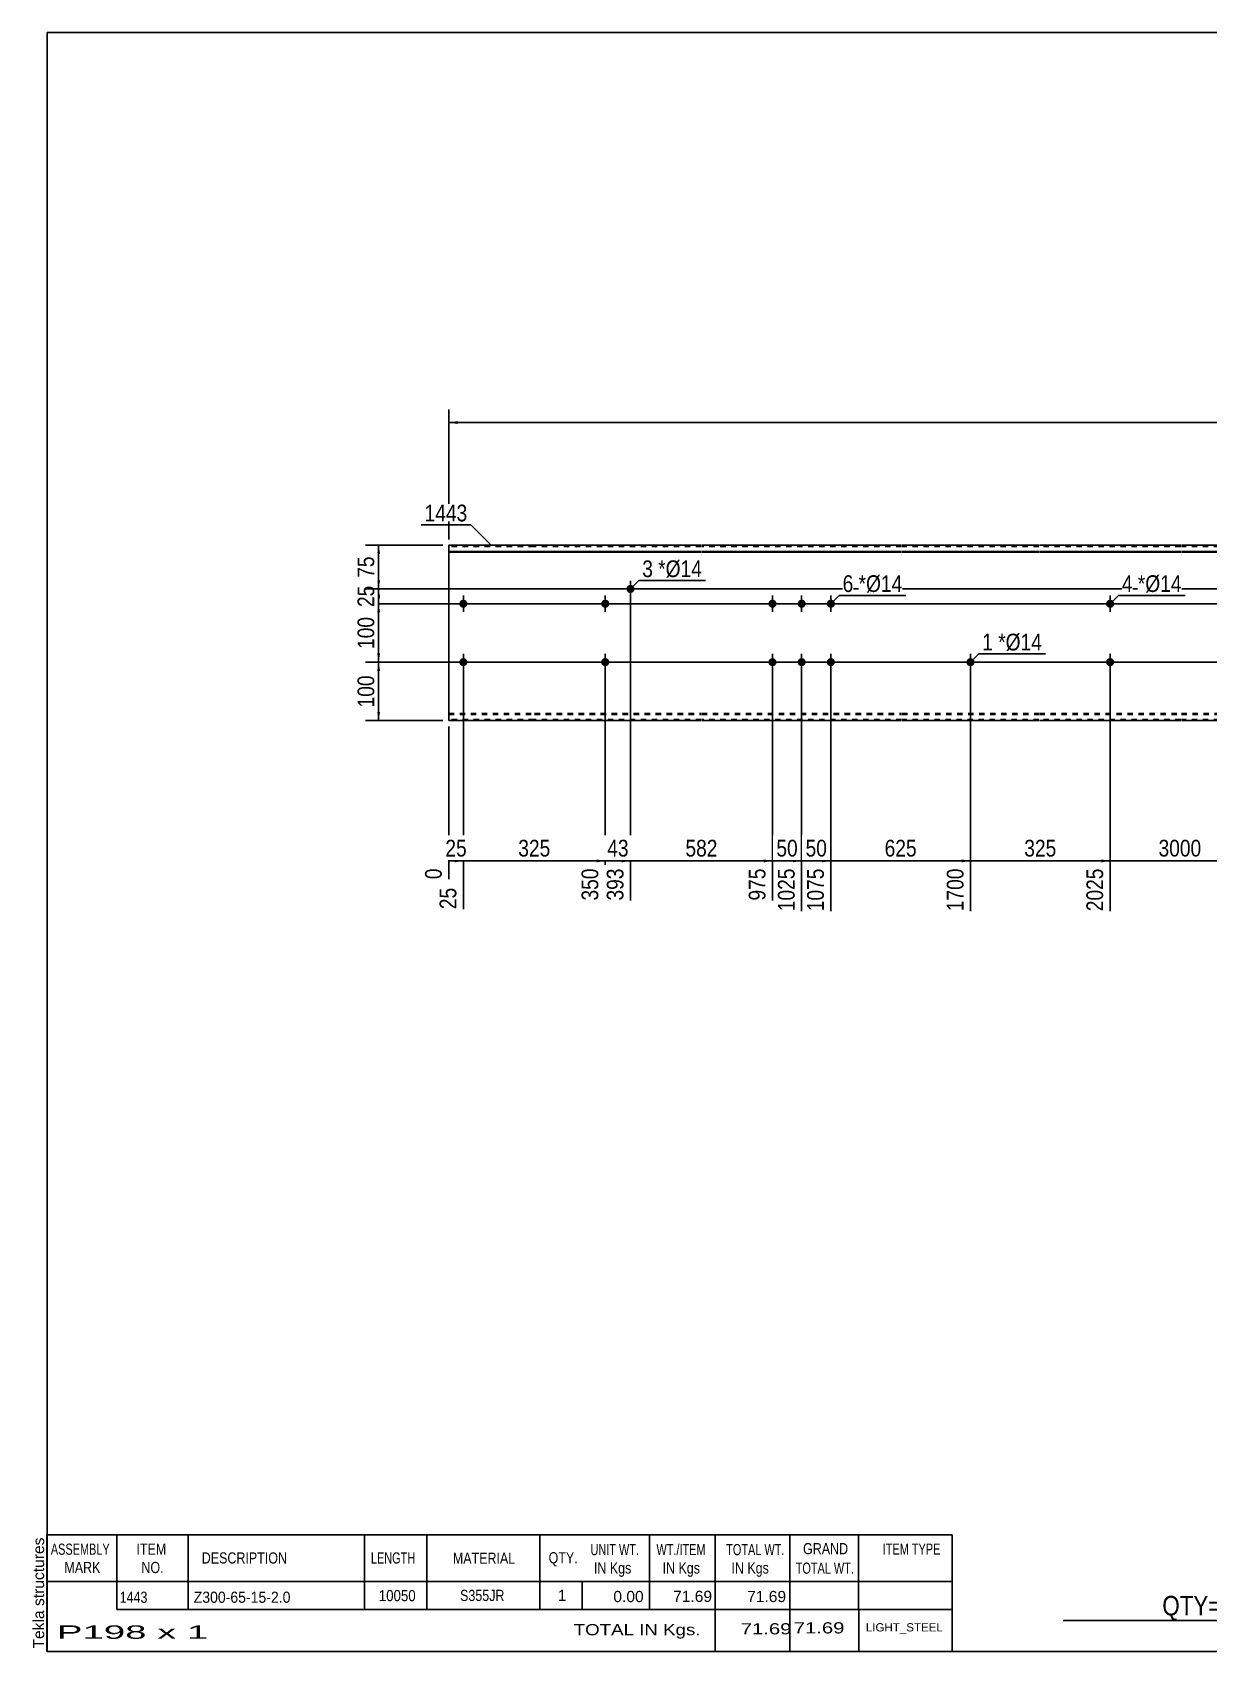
# Model space of a CAD drawing. Header units: millimetres. Extents: x -71 to 331, y -174 to 103.
# Drawn here: x -71.3 to 130.1, y -174.3 to 102.8 of the extents above; entities that cross this region are included whole.
import ezdxf

# ---------------------------------------------------------------- set-up
doc = ezdxf.new("R2010")
doc.units = ezdxf.units.MM
doc.linetypes.add('DXK_LINE_DOT1', pattern=[1.8814, 0.9407, -0.9407])
doc.styles.add('Arial', font='ARIAL.TTF', dxfattribs={"height": 0.2})
doc.styles.add('Arial Narrow', font='ARIALN.TTF', dxfattribs={"height": 0.2})

# ---------------------------------------------------------------- blocks, each defined once
blk = doc.blocks.new('Unknown-629085084-1927')
at = {"color": 5, "linetype": 'Continuous'}
for p, q in [((331.25, 102.75), (-68.75, 102.75)), ((-68.75, 102.75), (-68.75, -174.25)), ((331.25, -174.25), (331.25, 102.75)), ((-68.75, -174.25), (331.25, -174.25))]:
    blk.add_line(p, q, dxfattribs=at)
at = {"color": 174, "linetype": 'Continuous', "style": 'Arial'}
blk.add_text('Tekla structures', height=1.9102, rotation=90, dxfattribs=at).set_placement((-69.25, -173.75))
blk = doc.blocks.new('Bolt-629085084-1223 - 1203')
at = {"linetype": 'Continuous'}
for points in [[(1.8, 5, -1), (3.2, 5, -1)], [(112.49, 5, -1), (113.89, 5, -1)]]:
    blk.add_hatch(color=3, dxfattribs=at).paths.add_polyline_path(points)
at = {"color": 3, "linetype": 'Continuous'}
for p, q in [((2.5, 3.6), (2.5, 6.4)), ((113.19, 3.6), (113.19, 6.4)), ((3.9, 5), (1.1, 5)), ((114.59, 5), (111.79, 5))]:
    blk.add_line(p, q, dxfattribs=at)
blk = doc.blocks.new('Part-629085084-1218 - 1203')
at = {"color": 2, "linetype": 'Continuous'}
for p, q in [((0, 15), (0, -15)), ((14.6, 15), (0, 15)), ((0, 13.94), (14.6, 13.94)), ((43.2, 15), (14.7, 15)), ((14.7, 13.94), (43.2, 13.94)), ((77.5, 15), (43.3, 15)), ((43.3, 13.94), (77.5, 13.94)), ((101, 15), (77.6, 15)), ((77.6, 13.94), (101, 13.94)), ((125.29, 15), (101.1, 15)), ((101.1, 13.94), (125.29, 13.94)), ((148.79, 15), (125.39, 15)), ((125.39, 13.94), (148.79, 13.94)), ((173.08, 15), (148.89, 15)), ((148.89, 13.94), (173.08, 13.94)), ((196.58, 15), (173.18, 15)), ((173.18, 13.94), (196.58, 13.94)), ((230.88, 15), (196.68, 15)), ((196.68, 13.94), (230.88, 13.94)), ((259.48, 15), (230.98, 15)), ((230.98, 13.94), (259.48, 13.94)), ((274.18, 15), (259.58, 15)), ((259.58, 13.94), (274.18, 13.94)), ((274.18, 13.94), (274.18, 15)), ((274.18, -15), (274.18, 13.94)), ((0, 13.8), (14.6, 13.8)), ((14.7, 13.8), (43.2, 13.8)), ((43.3, 13.8), (77.5, 13.8)), ((77.6, 13.8), (101, 13.8)), ((101.1, 13.8), (125.29, 13.8)), ((125.39, 13.8), (148.79, 13.8)), ((148.89, 13.8), (173.08, 13.8)), ((173.18, 13.8), (196.58, 13.8)), ((196.68, 13.8), (230.88, 13.8)), ((230.98, 13.8), (259.48, 13.8)), ((259.58, 13.8), (274.18, 13.8)), ((14.6, -15), (0, -15)), ((43.2, -15), (14.7, -15)), ((77.5, -15), (43.3, -15)), ((101, -15), (77.6, -15)), ((125.29, -15), (101.1, -15)), ((148.79, -15), (125.39, -15)), ((173.08, -15), (148.89, -15)), ((196.58, -15), (173.18, -15)), ((230.88, -15), (196.68, -15)), ((259.48, -15), (230.98, -15)), ((274.18, -15), (259.58, -15))]:
    blk.add_line(p, q, dxfattribs=at)
at = {"color": 7, "linetype": 'DXK_LINE_DOT1'}
for p, q in [((14.6, 14.8), (0, 14.8)), ((43.2, 14.8), (14.7, 14.8)), ((77.5, 14.8), (43.3, 14.8)), ((101, 14.8), (77.6, 14.8)), ((125.29, 14.8), (101.1, 14.8)), ((148.79, 14.8), (125.39, 14.8)), ((173.08, 14.8), (148.89, 14.8)), ((196.58, 14.8), (173.18, 14.8)), ((230.88, 14.8), (196.68, 14.8)), ((259.48, 14.8), (230.98, 14.8)), ((274.18, 14.8), (259.58, 14.8)), ((0, -13.8), (14.6, -13.8)), ((14.7, -13.8), (43.2, -13.8)), ((43.3, -13.8), (77.5, -13.8)), ((77.6, -13.8), (101, -13.8)), ((101.1, -13.8), (125.29, -13.8)), ((125.39, -13.8), (148.79, -13.8)), ((148.89, -13.8), (173.08, -13.8)), ((173.18, -13.8), (196.58, -13.8)), ((196.68, -13.8), (230.88, -13.8)), ((230.98, -13.8), (259.48, -13.8)), ((259.58, -13.8), (274.18, -13.8)), ((0, -13.94), (14.6, -13.94)), ((14.6, -14.8), (0, -14.8)), ((14.7, -13.94), (43.2, -13.94)), ((43.2, -14.8), (14.7, -14.8)), ((43.3, -13.94), (77.5, -13.94)), ((77.5, -14.8), (43.3, -14.8)), ((77.6, -13.94), (101, -13.94)), ((101, -14.8), (77.6, -14.8)), ((101.1, -13.94), (125.29, -13.94)), ((125.29, -14.8), (101.1, -14.8)), ((125.39, -13.94), (148.79, -13.94)), ((148.79, -14.8), (125.39, -14.8)), ((148.89, -13.94), (173.08, -13.94)), ((173.08, -14.8), (148.89, -14.8)), ((173.18, -13.94), (196.58, -13.94)), ((196.58, -14.8), (173.18, -14.8)), ((196.68, -13.94), (230.88, -13.94)), ((230.88, -14.8), (196.68, -14.8)), ((230.98, -13.94), (259.48, -13.94)), ((259.48, -14.8), (230.98, -14.8)), ((259.58, -13.94), (274.18, -13.94)), ((274.18, -14.8), (259.58, -14.8))]:
    blk.add_line(p, q, dxfattribs=at)
blk = doc.blocks.new('Bolt-629085084-1219 - 1203')
at = {"linetype": 'Continuous'}
for points in [[(54.7, 5, -1), (56.1, 5, -1)], [(59.7, 5, -1), (61.1, 5, -1)], [(64.7, 5, -1), (66.1, 5, -1)], [(54.7, -5, -1), (56.1, -5, -1)], [(59.7, -5, -1), (61.1, -5, -1)], [(64.7, -5, -1), (66.1, -5, -1)]]:
    blk.add_hatch(color=3, dxfattribs=at).paths.add_polyline_path(points)
at = {"color": 3, "linetype": 'Continuous'}
for p, q in [((55.4, 3.6), (55.4, 6.4)), ((60.4, 3.6), (60.4, 6.4)), ((65.4, 3.6), (65.4, 6.4)), ((54, 5), (56.8, 5)), ((59, 5), (61.8, 5)), ((64, 5), (66.8, 5)), ((54, -5), (56.8, -5)), ((55.4, -6.4), (55.4, -3.6)), ((59, -5), (61.8, -5)), ((60.4, -6.4), (60.4, -3.6)), ((64, -5), (66.8, -5)), ((65.4, -6.4), (65.4, -3.6))]:
    blk.add_line(p, q, dxfattribs=at)
blk = doc.blocks.new('Bolt-629085084-1222 - 1203')
at = {"linetype": 'Continuous'}
blk.add_hatch(color=3, dxfattribs=at).paths.add_polyline_path([(27.49, -5, -1), (26.09, -5, -1)])
at = {"color": 3, "linetype": 'Continuous'}
for p, q in [((28.19, -5), (25.39, -5)), ((26.79, -3.6), (26.79, -6.4))]:
    blk.add_line(p, q, dxfattribs=at)
blk = doc.blocks.new('Bolt-629085084-1224 - 1203')
at = {"linetype": 'Continuous'}
for points in [[(1.8, -5, -1), (3.2, -5, -1)], [(112.49, -5, -1), (113.89, -5, -1)]]:
    blk.add_hatch(color=3, dxfattribs=at).paths.add_polyline_path(points)
at = {"color": 3, "linetype": 'Continuous'}
for p, q in [((3.9, -5), (1.1, -5)), ((2.5, -6.4), (2.5, -3.6)), ((114.59, -5), (111.79, -5)), ((113.19, -6.4), (113.19, -3.6))]:
    blk.add_line(p, q, dxfattribs=at)
blk = doc.blocks.new('Bolt-629085084-1225 - 1203')
at = {"linetype": 'Continuous'}
blk.add_hatch(color=3, dxfattribs=at).paths.add_polyline_path([(90, -5, -1), (88.6, -5, -1)])
at = {"color": 3, "linetype": 'Continuous'}
for p, q in [((90.7, -5), (87.9, -5)), ((89.3, -3.6), (89.3, -6.4))]:
    blk.add_line(p, q, dxfattribs=at)
blk = doc.blocks.new('Bolt-629085084-1226 - 1203')
at = {"linetype": 'Continuous'}
blk.add_hatch(color=3, dxfattribs=at).paths.add_polyline_path([(30.4, 7.53, -1), (31.8, 7.53, -1)])
at = {"color": 3, "linetype": 'Continuous'}
for p, q in [((31.1, 6.13), (31.1, 8.93)), ((29.7, 7.53), (32.5, 7.53))]:
    blk.add_line(p, q, dxfattribs=at)
blk = doc.blocks.new('Bolt-629085084-1227 - 1203')
at = {"linetype": 'Continuous'}
blk.add_hatch(color=3, dxfattribs=at).paths.add_polyline_path([(26.09, 5, -1), (27.49, 5, -1)])
at = {"color": 3, "linetype": 'Continuous'}
for p, q in [((26.79, 3.6), (26.79, 6.4)), ((25.39, 5), (28.19, 5))]:
    blk.add_line(p, q, dxfattribs=at)
blk = doc.blocks.new('StraightDimension-629085084-1279 - 1203')
at = {"linetype": 'Continuous'}
blk.add_hatch(color=7, dxfattribs=at).paths.add_polyline_path([(135.59, -38.75), (137.09, -39), (135.59, -39.25)])
at = {"color": 7, "linetype": 'Continuous'}
for p, q in [((113.19, -6), (113.19, -47.61)), ((137.09, -6), (137.09, -47.61)), ((113.19, -39), (137.09, -39))]:
    blk.add_line(p, q, dxfattribs=at)
at = {"color": 0}
blk.add_wipeout([(129.4, -38.85), (129.4, -34.65), (120.88, -34.65), (120.88, -38.85)], dxfattribs=at)
at = {"color": 0, "linetype": 'Continuous'}
blk.add_wipeout([(136.49, -39.7), (132.29, -39.7), (132.29, -48.21), (136.49, -48.21)], dxfattribs=at)
at = {"color": 3, "style": 'Arial Narrow'}
blk.add_text('3000', height=2.863, dxfattribs=at).set_placement((121.48, -38.25))
at = {"color": 3, "linetype": 'Continuous', "style": 'Arial Narrow'}
blk.add_text('5025', height=2.863, rotation=90.0002, dxfattribs=at).set_placement((135.89, -47.61))
blk = doc.blocks.new('StraightDimension-629085084-1284 - 1203')
at = {"linetype": 'Continuous'}
blk.add_hatch(color=7, dxfattribs=at).paths.add_polyline_path([(53.9, -38.75), (55.4, -39), (53.9, -39.25)])
at = {"color": 7, "linetype": 'Continuous'}
for p, q in [((31.1, 6.53), (31.1, -45.78)), ((55.4, -6), (55.4, -45.78)), ((31.1, -39), (55.4, -39))]:
    blk.add_line(p, q, dxfattribs=at)
at = {"color": 0}
blk.add_wipeout([(46.59, -38.85), (46.59, -34.65), (39.91, -34.65), (39.91, -38.85)], dxfattribs=at)
at = {"color": 0, "linetype": 'Continuous'}
blk.add_wipeout([(54.8, -39.7), (50.6, -39.7), (50.6, -46.38), (54.8, -46.38)], dxfattribs=at)
at = {"color": 3, "style": 'Arial Narrow'}
blk.add_text('582', height=2.863, dxfattribs=at).set_placement((40.51, -38.25))
at = {"color": 3, "linetype": 'Continuous', "style": 'Arial Narrow'}
blk.add_text('975', height=2.863, rotation=90.0002, dxfattribs=at).set_placement((54.2, -45.78))
blk = doc.blocks.new('StraightDimension-629085084-1283 - 1203')
at = {"linetype": 'Continuous'}
blk.add_hatch(color=7, dxfattribs=at).paths.add_polyline_path([(58.9, -38.75), (60.4, -39), (58.9, -39.25)])
at = {"color": 7, "linetype": 'Continuous'}
for p, q in [((55.4, -6), (55.4, -45.78)), ((60.4, -6), (60.4, -47.61)), ((55.4, -39), (60.4, -39))]:
    blk.add_line(p, q, dxfattribs=at)
at = {"color": 0}
blk.add_wipeout([(60.33, -38.85), (60.33, -34.65), (55.47, -34.65), (55.47, -38.85)], dxfattribs=at)
at = {"color": 3, "style": 'Arial Narrow'}
blk.add_text('50', height=2.863, dxfattribs=at).set_placement((56.07, -38.25))
at = {"color": 0, "linetype": 'Continuous'}
blk.add_wipeout([(59.8, -39.7), (55.6, -39.7), (55.6, -48.21), (59.8, -48.21)], dxfattribs=at)
at = {"color": 3, "linetype": 'Continuous', "style": 'Arial Narrow'}
blk.add_text('1025', height=2.863, rotation=90.0002, dxfattribs=at).set_placement((59.2, -47.61))
blk = doc.blocks.new('StraightDimension-629085084-1357 - 1203')
at = {"linetype": 'Continuous'}
for points in [[(-12.25, 3.5), (-12, 5), (-11.75, 3.5)], [(-11.75, -3.5), (-12, -5), (-12.25, -3.5)]]:
    blk.add_hatch(color=7, dxfattribs=at).paths.add_polyline_path(points)
at = {"color": 7, "linetype": 'Continuous'}
for p, q in [((159.99, 5), (-14.25, 5)), ((-12, -5), (-12, 5)), ((159.99, -5), (-14.25, -5))]:
    blk.add_line(p, q, dxfattribs=at)
at = {"color": 0}
blk.add_wipeout([(-12.15, 3.34), (-16.35, 3.34), (-16.35, -3.34), (-12.15, -3.34)], dxfattribs=at)
at = {"color": 3, "style": 'Arial Narrow'}
blk.add_text('100', height=2.863, rotation=90.0002, dxfattribs=at).set_placement((-12.75, -2.74))
blk = doc.blocks.new('StraightDimension-629085084-1282 - 1203')
at = {"linetype": 'Continuous'}
blk.add_hatch(color=7, dxfattribs=at).paths.add_polyline_path([(63.9, -38.75), (65.4, -39), (63.9, -39.25)])
at = {"color": 7, "linetype": 'Continuous'}
for p, q in [((60.4, -6), (60.4, -47.61)), ((65.4, -6), (65.4, -47.61)), ((60.4, -39), (65.4, -39))]:
    blk.add_line(p, q, dxfattribs=at)
at = {"color": 0}
blk.add_wipeout([(65.33, -38.85), (65.33, -34.65), (60.47, -34.65), (60.47, -38.85)], dxfattribs=at)
at = {"color": 3, "style": 'Arial Narrow'}
blk.add_text('50', height=2.863, dxfattribs=at).set_placement((61.07, -38.25))
at = {"color": 0, "linetype": 'Continuous'}
blk.add_wipeout([(64.8, -39.7), (60.6, -39.7), (60.6, -48.21), (64.8, -48.21)], dxfattribs=at)
at = {"color": 3, "linetype": 'Continuous', "style": 'Arial Narrow'}
blk.add_text('1075', height=2.863, rotation=90.0002, dxfattribs=at).set_placement((64.2, -47.61))
blk = doc.blocks.new('StraightDimension-629085084-1356 - 1203')
at = {"linetype": 'Continuous'}
for points in [[(-12.25, 6.03), (-12, 7.53), (-11.75, 6.03)], [(-11.75, 6.5), (-12, 5), (-12.25, 6.5)]]:
    blk.add_hatch(color=7, dxfattribs=at).paths.add_polyline_path(points)
at = {"color": 7, "linetype": 'Continuous'}
for p, q in [((242.07, 7.53), (-14.25, 7.53)), ((-12, 5), (-12, 7.53)), ((159.99, 5), (-14.25, 5))]:
    blk.add_line(p, q, dxfattribs=at)
at = {"color": 0}
blk.add_wipeout([(-12.15, 8.7), (-16.35, 8.7), (-16.35, 3.84), (-12.15, 3.84)], dxfattribs=at)
at = {"color": 3, "style": 'Arial Narrow'}
blk.add_text('25', height=2.863, rotation=90.0002, dxfattribs=at).set_placement((-12.75, 4.44))
blk = doc.blocks.new('StraightDimension-629085084-1355 - 1203')
at = {"linetype": 'Continuous'}
for points in [[(-12.25, 13.5), (-12, 15), (-11.75, 13.5)], [(-11.75, 9.03), (-12, 7.53), (-12.25, 9.03)]]:
    blk.add_hatch(color=7, dxfattribs=at).paths.add_polyline_path(points)
at = {"color": 7, "linetype": 'Continuous'}
for p, q in [((-1, 15), (-14.25, 15)), ((-12, 7.53), (-12, 15)), ((242.07, 7.53), (-14.25, 7.53))]:
    blk.add_line(p, q, dxfattribs=at)
at = {"color": 0}
blk.add_wipeout([(-12.15, 13.7), (-16.35, 13.7), (-16.35, 8.84), (-12.15, 8.84)], dxfattribs=at)
at = {"color": 3, "style": 'Arial Narrow'}
blk.add_text('75', height=2.863, rotation=90.0002, dxfattribs=at).set_placement((-12.75, 9.44))
blk = doc.blocks.new('StraightDimension-629085084-1286 - 1203')
at = {"linetype": 'Continuous'}
blk.add_hatch(color=7, dxfattribs=at).paths.add_polyline_path([(25.29, -38.75), (26.79, -39), (25.29, -39.25)])
at = {"color": 7, "linetype": 'Continuous'}
for p, q in [((2.5, -6), (2.5, -47.26)), ((26.79, -6), (26.79, -45.78)), ((2.5, -39), (26.79, -39))]:
    blk.add_line(p, q, dxfattribs=at)
at = {"color": 0}
blk.add_wipeout([(17.99, -38.85), (17.99, -34.65), (11.3, -34.65), (11.3, -38.85)], dxfattribs=at)
at = {"color": 0, "linetype": 'Continuous'}
blk.add_wipeout([(26.19, -39.7), (21.99, -39.7), (21.99, -46.38), (26.19, -46.38)], dxfattribs=at)
at = {"color": 3, "style": 'Arial Narrow'}
blk.add_text('325', height=2.863, dxfattribs=at).set_placement((11.9, -38.25))
at = {"color": 3, "linetype": 'Continuous', "style": 'Arial Narrow'}
blk.add_text('350', height=2.863, rotation=90.0002, dxfattribs=at).set_placement((25.59, -45.78))
blk = doc.blocks.new('StraightDimension-629085084-1280 - 1203')
at = {"linetype": 'Continuous'}
blk.add_hatch(color=7, dxfattribs=at).paths.add_polyline_path([(111.69, -38.75), (113.19, -39), (111.69, -39.25)])
at = {"color": 7, "linetype": 'Continuous'}
for p, q in [((89.3, -6), (89.3, -47.61)), ((113.19, -6), (113.19, -47.61)), ((89.3, -39), (113.19, -39))]:
    blk.add_line(p, q, dxfattribs=at)
at = {"color": 0}
blk.add_wipeout([(104.59, -38.85), (104.59, -34.65), (97.9, -34.65), (97.9, -38.85)], dxfattribs=at)
at = {"color": 0, "linetype": 'Continuous'}
blk.add_wipeout([(112.59, -39.7), (108.39, -39.7), (108.39, -48.21), (112.59, -48.21)], dxfattribs=at)
at = {"color": 3, "style": 'Arial Narrow'}
blk.add_text('325', height=2.863, dxfattribs=at).set_placement((98.5, -38.25))
at = {"color": 3, "linetype": 'Continuous', "style": 'Arial Narrow'}
blk.add_text('2025', height=2.863, rotation=90.0002, dxfattribs=at).set_placement((111.99, -47.61))
blk = doc.blocks.new('StraightDimension-629085084-1287 - 1203')
at = {"linetype": 'Continuous'}
blk.add_hatch(color=7, dxfattribs=at).paths.add_polyline_path([(1, -38.75), (2.5, -39), (1, -39.25)])
at = {"color": 7, "linetype": 'Continuous'}
for p, q in [((2.5, -6), (2.5, -47.26)), ((0, -16), (0, -42.13)), ((0, -39), (2.5, -39))]:
    blk.add_line(p, q, dxfattribs=at)
at = {"color": 0}
blk.add_wipeout([(3.68, -38.85), (3.68, -34.65), (-1.18, -34.65), (-1.18, -38.85)], dxfattribs=at)
at = {"color": 0, "linetype": 'Continuous'}
blk.add_wipeout([(1.9, -43), (-2.3, -43), (-2.3, -47.86), (1.9, -47.86)], dxfattribs=at)
at = {"color": 3, "style": 'Arial Narrow'}
blk.add_text('25', height=2.863, dxfattribs=at).set_placement((-0.58, -38.25))
at = {"color": 0, "linetype": 'Continuous'}
blk.add_wipeout([(-0.6, -39.7), (-4.8, -39.7), (-4.8, -42.73), (-0.6, -42.73)], dxfattribs=at)
at = {"color": 3, "linetype": 'Continuous', "style": 'Arial Narrow'}
for s, height, p in [('0', 2.86, (-1.2, -42.13)), ('25', 2.863, (1.3, -47.26))]:
    blk.add_text(s, height=height, rotation=90.0002, dxfattribs=at).set_placement(p)
blk = doc.blocks.new('StraightDimension-629085084-1281 - 1203')
at = {"linetype": 'Continuous'}
blk.add_hatch(color=7, dxfattribs=at).paths.add_polyline_path([(87.8, -38.75), (89.3, -39), (87.8, -39.25)])
at = {"color": 7, "linetype": 'Continuous'}
for p, q in [((65.4, -6), (65.4, -47.61)), ((89.3, -6), (89.3, -47.61)), ((65.4, -39), (89.3, -39))]:
    blk.add_line(p, q, dxfattribs=at)
at = {"color": 0}
blk.add_wipeout([(80.69, -38.85), (80.69, -34.65), (74, -34.65), (74, -38.85)], dxfattribs=at)
at = {"color": 0, "linetype": 'Continuous'}
blk.add_wipeout([(88.7, -39.7), (84.5, -39.7), (84.5, -48.21), (88.7, -48.21)], dxfattribs=at)
at = {"color": 3, "style": 'Arial Narrow'}
blk.add_text('625', height=2.863, dxfattribs=at).set_placement((74.6, -38.25))
at = {"color": 3, "linetype": 'Continuous', "style": 'Arial Narrow'}
blk.add_text('1700', height=2.863, rotation=90.0002, dxfattribs=at).set_placement((88.1, -47.61))
blk = doc.blocks.new('StraightDimension-629085084-1285 - 1203')
at = {"linetype": 'Continuous'}
blk.add_hatch(color=7, dxfattribs=at).paths.add_polyline_path([(29.6, -38.75), (31.1, -39), (29.6, -39.25)])
at = {"color": 7, "linetype": 'Continuous'}
for p, q in [((31.1, 6.53), (31.1, -45.78)), ((26.79, -6), (26.79, -45.78)), ((26.79, -39), (31.1, -39))]:
    blk.add_line(p, q, dxfattribs=at)
at = {"color": 0}
blk.add_wipeout([(31.38, -38.85), (31.38, -34.65), (26.52, -34.65), (26.52, -38.85)], dxfattribs=at)
at = {"color": 3, "style": 'Arial Narrow'}
blk.add_text('43', height=2.863, dxfattribs=at).set_placement((27.12, -38.25))
at = {"color": 0, "linetype": 'Continuous'}
blk.add_wipeout([(30.5, -39.7), (26.3, -39.7), (26.3, -46.38), (30.5, -46.38)], dxfattribs=at)
at = {"color": 3, "linetype": 'Continuous', "style": 'Arial Narrow'}
blk.add_text('393', height=2.863, rotation=90.0002, dxfattribs=at).set_placement((29.9, -45.78))
blk = doc.blocks.new('StraightDimension-629085084-1358 - 1203')
at = {"linetype": 'Continuous'}
for points in [[(-12.25, -6.5), (-12, -5), (-11.75, -6.5)], [(-11.75, -13.5), (-12, -15), (-12.25, -13.5)]]:
    blk.add_hatch(color=7, dxfattribs=at).paths.add_polyline_path(points)
at = {"color": 7, "linetype": 'Continuous'}
for p, q in [((159.99, -5), (-14.25, -5)), ((-12, -15), (-12, -5)), ((-1, -15), (-14.25, -15))]:
    blk.add_line(p, q, dxfattribs=at)
at = {"color": 0}
blk.add_wipeout([(-12.15, -6.66), (-16.35, -6.66), (-16.35, -13.34), (-12.15, -13.34)], dxfattribs=at)
at = {"color": 3, "style": 'Arial Narrow'}
blk.add_text('100', height=2.863, rotation=90.0002, dxfattribs=at).set_placement((-12.75, -12.74))
blk = doc.blocks.new('StraightDimension-629085084-1387 - 1203')
at = {"linetype": 'Continuous'}
for points in [[(1.5, 35.75), (0, 36), (1.5, 36.25)], [(272.68, 36.25), (274.18, 36), (272.68, 35.75)]]:
    blk.add_hatch(color=7, dxfattribs=at).paths.add_polyline_path(points)
at = {"color": 7, "linetype": 'Continuous'}
for p, q in [((0, 16), (0, 38.25)), ((274.18, 16), (274.18, 38.25)), ((0, 36), (274.18, 36))]:
    blk.add_line(p, q, dxfattribs=at)
at = {"color": 0}
blk.add_wipeout([(142.26, 36.15), (142.26, 40.35), (131.92, 40.35), (131.92, 36.15)], dxfattribs=at)
at = {"color": 3, "style": 'Arial Narrow'}
blk.add_text('10050', height=2.863, dxfattribs=at).set_placement((132.52, 36.75))
blk = doc.blocks.new('CBS_BOM-629085084-1993')
at = {"color": 7, "linetype": 'Continuous'}
for p, q in [((-68.78, -162.28), (-68.78, -154.28)), ((-68.78, -154.28), (86.14, -154.28)), ((-56.78, -162.28), (-56.78, -154.28)), ((-44.59, -162.28), (-44.59, -154.28)), ((-14.43, -162.28), (-14.43, -154.28)), ((-3.75, -162.28), (-3.75, -154.28)), ((15.57, -162.28), (15.57, -154.28)), ((34.37, -162.28), (34.37, -154.28)), ((45.58, -162.28), (45.58, -154.28)), ((58.37, -162.28), (58.37, -154.28)), ((70.12, -162.28), (70.12, -154.28)), ((86.14, -154.29), (86.14, -162.27)), ((-68.78, -162.28), (86.14, -162.28)), ((-68.78, -167.08), (-68.78, -162.28)), ((-56.78, -167.08), (-56.78, -162.28)), ((-44.59, -167.08), (-44.59, -162.28)), ((-14.43, -167.08), (-14.43, -162.28)), ((-3.75, -167.08), (-3.75, -162.28)), ((15.57, -167.08), (15.57, -162.28)), ((22.83, -167.08), (22.83, -162.28)), ((34.37, -167.08), (34.37, -162.28)), ((45.58, -167.08), (45.58, -162.28)), ((58.37, -167.08), (58.37, -162.28)), ((70.14, -167.08), (70.14, -162.28)), ((86.14, -162.28), (86.14, -167.08)), ((-68.78, -174.28), (-68.78, -167.1)), ((-56.78, -167.08), (86.14, -167.08)), ((45.58, -174.28), (45.58, -167.1)), ((58.37, -174.28), (58.37, -167.1)), ((70.18, -174.28), (70.18, -167.1)), ((86.14, -167.08), (86.14, -174.28)), ((-68.78, -174.28), (86.14, -174.28))]:
    blk.add_line(p, q, dxfattribs=at)
at = {"color": 3, "linetype": 'Continuous', "style": 'Arial'}
for s, height, width, p in [('ASSEMBLY', 1.91, 0.7, (-68.1, -157.71)), ('ITEM', 1.91, 0.8, (-53.45, -157.71)), ('DESCRIPTION', 1.9102, 0.8, (-42.27, -159.21)), ('LENGTH', 1.91, 0.7, (-13.32, -159.21)), ('MATERIAL', 1.91, 0.8, (0.7, -159.26)), ('QTY.', 1.91, 0.8, (17.09, -159.18)), ('UNIT WT.', 1.91, 0.7, (24.26, -157.78)), ('WT./ITEM', 1.91, 0.7, (35.55, -157.78)), ('TOTAL WT.', 1.91, 0.7, (47.49, -157.78)), ('GRAND', 1.91, 0.8, (60.64, -157.62)), ('ITEM TYPE', 1.91, 0.7, (74.28, -157.7)), ('MARK', 1.91, 0.8, (-65.78, -160.84)), ('NO.', 1.91, 0.8, (-52.6, -160.84)), ('IN Kgs', 1.91, 0.8, (24.84, -160.92)), ('IN Kgs', 1.91, 0.8, (36.59, -160.92)), ('IN Kgs', 1.91, 0.8, (48.38, -160.92)), ('TOTAL WT.', 1.91, 0.7, (59.38, -160.96))]:
    blk.add_text(s, height=height, dxfattribs=dict(at, width=width)).set_placement(p)
at = {"color": 7, "linetype": 'Continuous', "style": 'Arial'}
for s, height, width, p in [('1443', 1.91, 0.8, (-56.32, -165.93)), ('Z300-65-15-2.0', 1.9102, 0.9, (-43.65, -165.93)), ('10050', 1.91, 0.85, (-11.97, -165.65)), ('S355JR', 1.91, 0.8, (1.94, -165.62))]:
    blk.add_text(s, height=height, dxfattribs=dict(at, width=width)).set_placement(p)
for s, p in [('1', (18.66, -165.62)), ('0.00', (28.17, -165.81)), ('71.69', (38.39, -165.78)), ('71.69', (51.06, -165.81))]:
    blk.add_text(s, height=1.91, dxfattribs=at).set_placement(p)
at = {"color": 6, "linetype": 'Continuous', "style": 'Arial'}
for s, height, width, p in [('P198 x 1', 2.292, 2.05, (-67.06, -172.09)), ('TOTAL IN Kgs.', 1.9102, 1.2, (21.38, -171.48)), ('71.69', 1.91, 1.3, (49.97, -171.33)), ('71.69', 1.91, 1.3, (59.04, -171.17))]:
    blk.add_text(s, height=height, dxfattribs=dict(at, width=width)).set_placement(p)
blk.add_text('LIGHT_STEEL', height=1.4135, dxfattribs=at).set_placement((71.39, -170.83))
blk = doc.blocks.new('CBS_CALLOFF-629085084-1994')
at = {"color": 7, "linetype": 'Continuous'}
blk.add_line((105.13, -168.98), (221.36, -169), dxfattribs=at)
at = {"color": 3, "linetype": 'Continuous', "style": 'Arial Narrow'}
blk.add_text('QTY= 1 Nos.      COLD FORMED     MKD : P198', height=3.3405, dxfattribs=at).set_placement((122.13, -168.09))
blk = doc.blocks.new('MarkSet-629085084-1408 - 1203')
at = {"color": 0}
blk.add_wipeout([(117.03, 7.01), (117.03, 10.01), (115.21, 10.01), (115.21, 7.01)], dxfattribs=at)
blk.add_wipeout([(117.03, 7.01), (117.03, 10.01), (115.21, 10.01), (115.21, 7.01)], dxfattribs=at)
at = {"color": 7, "linetype": 'Continuous'}
blk.add_line((113.19, 5), (114.61, 6.41), dxfattribs=at)
at = {"color": 0}
blk.add_wipeout([(119.21, 7.01), (119.21, 10.01), (117.93, 10.01), (117.93, 7.01)], dxfattribs=at)
blk.add_wipeout([(119.21, 7.01), (119.21, 10.01), (117.93, 10.01), (117.93, 7.01)], dxfattribs=at)
at = {"color": 3, "style": 'Arial Narrow'}
blk.add_text('4', height=2.86, dxfattribs=at).set_placement((115.21, 7.01))
at = {"color": 0}
blk.add_wipeout([(125.43, 7.01), (125.43, 10.01), (119.21, 10.01), (119.21, 7.01)], dxfattribs=at)
blk.add_wipeout([(125.43, 7.01), (125.43, 10.01), (119.21, 10.01), (119.21, 7.01)], dxfattribs=at)
at = {"color": 7, "linetype": 'Continuous'}
blk.add_line((114.61, 6.41), (126.03, 6.41), dxfattribs=at)
at = {"color": 3, "style": 'Arial Narrow'}
for s, height, p in [('*', 2.86, (117.93, 7.01)), ('Ø14', 2.863, (119.21, 7.01))]:
    blk.add_text(s, height=height, dxfattribs=at).set_placement(p)
blk = doc.blocks.new('Mark-629085084-1390 - 1203')
at = {"color": 0}
blk.add_wipeout([(3.19, 19.09), (3.19, 22.09), (-4.13, 22.09), (-4.13, 19.09)], dxfattribs=at)
blk.add_wipeout([(3.19, 19.09), (3.19, 22.09), (-4.13, 22.09), (-4.13, 19.09)], dxfattribs=at)
at = {"color": 7, "linetype": 'Continuous'}
for p in [(-4.73, 18.49), (7.32, 14.95)]:
    blk.add_line(p, (3.79, 18.49), dxfattribs=at)
at = {"color": 3, "style": 'Arial Narrow'}
blk.add_text('1443', height=2.863, dxfattribs=at).set_placement((-4.13, 19.09))
blk = doc.blocks.new('MarkSet-629085084-1402 - 1203')
at = {"color": 0}
blk.add_wipeout([(34.95, 9.55), (34.95, 12.55), (33.12, 12.55), (33.12, 9.55)], dxfattribs=at)
blk.add_wipeout([(34.95, 9.55), (34.95, 12.55), (33.12, 12.55), (33.12, 9.55)], dxfattribs=at)
at = {"color": 7, "linetype": 'Continuous'}
blk.add_line((31.1, 7.53), (32.52, 8.95), dxfattribs=at)
at = {"color": 0}
blk.add_wipeout([(37.12, 9.55), (37.12, 12.55), (35.85, 12.55), (35.85, 9.55)], dxfattribs=at)
blk.add_wipeout([(37.12, 9.55), (37.12, 12.55), (35.85, 12.55), (35.85, 9.55)], dxfattribs=at)
at = {"color": 3, "style": 'Arial Narrow'}
blk.add_text('3', height=2.86, dxfattribs=at).set_placement((33.12, 9.55))
at = {"color": 0}
blk.add_wipeout([(43.34, 9.55), (43.34, 12.55), (37.12, 12.55), (37.12, 9.55)], dxfattribs=at)
blk.add_wipeout([(43.34, 9.55), (43.34, 12.55), (37.12, 12.55), (37.12, 9.55)], dxfattribs=at)
at = {"color": 7, "linetype": 'Continuous'}
blk.add_line((32.52, 8.95), (43.94, 8.95), dxfattribs=at)
at = {"color": 3, "style": 'Arial Narrow'}
for s, height, p in [('*', 2.86, (35.85, 9.55)), ('Ø14', 2.863, (37.12, 9.55))]:
    blk.add_text(s, height=height, dxfattribs=at).set_placement(p)
blk = doc.blocks.new('Mark-629085084-1423 - 1203')
at = {"color": 0}
blk.add_wipeout([(69.24, 7.01), (69.24, 10.01), (67.41, 10.01), (67.41, 7.01)], dxfattribs=at)
blk.add_wipeout([(69.24, 7.01), (69.24, 10.01), (67.41, 10.01), (67.41, 7.01)], dxfattribs=at)
at = {"color": 7, "linetype": 'Continuous'}
blk.add_line((65.4, 5), (66.81, 6.41), dxfattribs=at)
at = {"color": 0}
blk.add_wipeout([(71.42, 7.01), (71.42, 10.01), (70.14, 10.01), (70.14, 7.01)], dxfattribs=at)
blk.add_wipeout([(71.42, 7.01), (71.42, 10.01), (70.14, 10.01), (70.14, 7.01)], dxfattribs=at)
at = {"color": 3, "style": 'Arial Narrow'}
blk.add_text('6', height=2.86, dxfattribs=at).set_placement((67.41, 7.01))
at = {"color": 0}
blk.add_wipeout([(77.63, 7.01), (77.63, 10.01), (71.42, 10.01), (71.42, 7.01)], dxfattribs=at)
blk.add_wipeout([(77.63, 7.01), (77.63, 10.01), (71.42, 10.01), (71.42, 7.01)], dxfattribs=at)
at = {"color": 7, "linetype": 'Continuous'}
blk.add_line((66.81, 6.41), (78.23, 6.41), dxfattribs=at)
at = {"color": 3, "style": 'Arial Narrow'}
for s, height, p in [('*', 2.86, (70.14, 7.01)), ('Ø14', 2.863, (71.42, 7.01))]:
    blk.add_text(s, height=height, dxfattribs=at).set_placement(p)
blk = doc.blocks.new('Mark-629085084-1426 - 1203')
at = {"color": 0}
blk.add_wipeout([(93.14, -2.99), (93.14, 0.01), (91.31, 0.01), (91.31, -2.99)], dxfattribs=at)
blk.add_wipeout([(93.14, -2.99), (93.14, 0.01), (91.31, 0.01), (91.31, -2.99)], dxfattribs=at)
at = {"color": 7, "linetype": 'Continuous'}
blk.add_line((89.3, -5), (90.71, -3.59), dxfattribs=at)
at = {"color": 0}
blk.add_wipeout([(95.31, -2.99), (95.31, 0.01), (94.04, 0.01), (94.04, -2.99)], dxfattribs=at)
blk.add_wipeout([(95.31, -2.99), (95.31, 0.01), (94.04, 0.01), (94.04, -2.99)], dxfattribs=at)
at = {"color": 3, "style": 'Arial Narrow'}
blk.add_text('1', height=2.86, dxfattribs=at).set_placement((91.31, -2.99))
at = {"color": 0}
blk.add_wipeout([(101.53, -2.99), (101.53, 0.01), (95.31, 0.01), (95.31, -2.99)], dxfattribs=at)
blk.add_wipeout([(101.53, -2.99), (101.53, 0.01), (95.31, 0.01), (95.31, -2.99)], dxfattribs=at)
at = {"color": 7, "linetype": 'Continuous'}
blk.add_line((90.71, -3.59), (102.13, -3.59), dxfattribs=at)
at = {"color": 3, "style": 'Arial Narrow'}
for s, height, p in [('*', 2.86, (94.04, -2.99)), ('Ø14', 2.863, (95.31, -2.99))]:
    blk.add_text(s, height=height, dxfattribs=at).set_placement(p)

msp = doc.modelspace()

# ---------------------------------------------------------------- block references
for name in ['Unknown-629085084-1927', 'Part-629085084-1218 - 1203', 'Bolt-629085084-1226 - 1203', 'Bolt-629085084-1223 - 1203', 'Bolt-629085084-1227 - 1203', 'Bolt-629085084-1219 - 1203', 'Bolt-629085084-1224 - 1203', 'Bolt-629085084-1222 - 1203', 'Bolt-629085084-1225 - 1203', 'CBS_BOM-629085084-1993', 'CBS_CALLOFF-629085084-1994']:
    msp.add_blockref(name, (0, 0))

# ---------------------------------------------------------------- next in the draw order: block references
for name in ['StraightDimension-629085084-1284 - 1203', 'StraightDimension-629085084-1279 - 1203']:
    msp.add_blockref(name, (0, 0))

# ---------------------------------------------------------------- next in the draw order: block references
msp.add_blockref('StraightDimension-629085084-1283 - 1203', (0, 0))

# ---------------------------------------------------------------- next in the draw order: block references
msp.add_blockref('StraightDimension-629085084-1357 - 1203', (0, 0))

# ---------------------------------------------------------------- next in the draw order: block references
for name in ['StraightDimension-629085084-1356 - 1203', 'StraightDimension-629085084-1286 - 1203', 'StraightDimension-629085084-1282 - 1203', 'StraightDimension-629085084-1280 - 1203']:
    msp.add_blockref(name, (0, 0))

# ---------------------------------------------------------------- next in the draw order: block references
for name in ['StraightDimension-629085084-1355 - 1203', 'StraightDimension-629085084-1287 - 1203', 'StraightDimension-629085084-1281 - 1203']:
    msp.add_blockref(name, (0, 0))

# ---------------------------------------------------------------- next in the draw order: block references
for name in ['StraightDimension-629085084-1387 - 1203', 'Mark-629085084-1423 - 1203', 'MarkSet-629085084-1408 - 1203', 'StraightDimension-629085084-1285 - 1203']:
    msp.add_blockref(name, (0, 0))

# ---------------------------------------------------------------- next in the draw order: block references
for name in ['Mark-629085084-1390 - 1203', 'MarkSet-629085084-1402 - 1203', 'StraightDimension-629085084-1358 - 1203']:
    msp.add_blockref(name, (0, 0))

# ---------------------------------------------------------------- next in the draw order: block references
msp.add_blockref('Mark-629085084-1426 - 1203', (0, 0))

doc.saveas('drawing.dxf')
